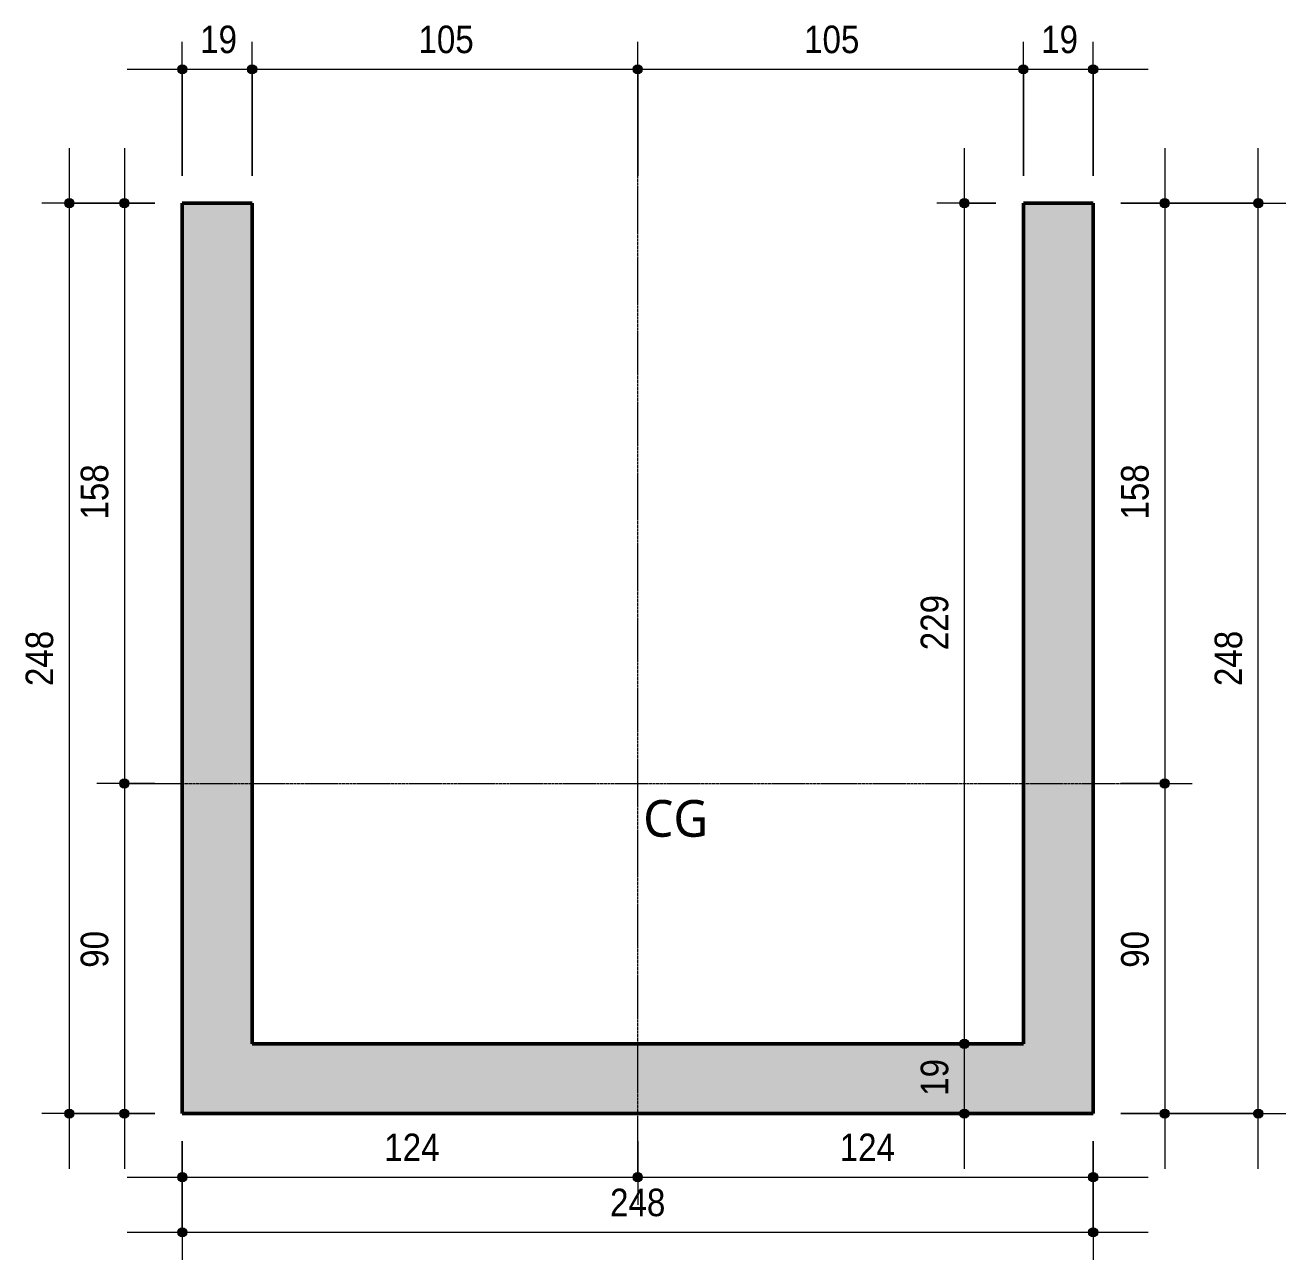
# Model space of a CAD drawing. Header units: centimetres. Extents: x -1475 to 26035, y -1239 to 84208.
# Drawn here: x 6735.2 to 7078.5, y -164.1 to 172.2 of the extents above; entities that cross this region are included whole.
import ezdxf

# ---------------------------------------------------------------- set-up
doc = ezdxf.new("R2010")
doc.units = ezdxf.units.CM
doc.linetypes.add('Hidden', pattern=[0.714375, 0.47625, -0.238125])
doc.linetypes.add('Hidden 1_5', pattern=[0.22, 0.15, -0.07])
for name, color, linetype, lineweight in [('A-ANNO-DIMS', 7, 'Continuous', 9), ('A-ANNO-DIMS-50', 7, 'Continuous', 9), ('A-DETL', 7, 'Hidden', 18), ('G-ANNO-TEXT', 7, 'Continuous', 9), ('S-COLS', 7, 'Continuous', 9)]:
    doc.layers.add(name, color=color, linetype=linetype, lineweight=lineweight)
doc.styles.add('Fira Sans', font='', dxfattribs={"width": 0.9, "height": 7.5})
doc.styles.add('Gadugi_1', font='gadugi.ttf', dxfattribs={"height": 10})
doc.styles.get('Fira Sans').set_extended_font_data('Fira Sans')
doc.dimstyles.new('PED_R80_1_5mm_ACIMA_As_ESQ__R00_3', dxfattribs={"dimscale": 30.48, "dimtxt": 10.229846, "dimasz": 0.328084, "dimexe": 0.246063, "dimexo": 0.246063, "dimgap": 0.049213, "dimtad": 1, "dimdec": 1, "dimrnd": 0.5, "dimdsep": 46, "dimtxsty": 'Fira Sans', "dimblk1": 'DOTSMALL', "dimblk2": 'DOTSMALL', "dimsah": 1, "dimcen": 0.09, "dimdle": 0.492126, "dimazin": 0, "dimtfac": 1, "dimtdec": 4, "dimtix": 1, "dimtmove": 0, "dimatfit": 3, "dimfxl": 1, "dimtvp": 1, "dimtolj": 1, "dimtzin": 0, "dimarcsym": 2})

# ---------------------------------------------------------------- blocks, each defined once
blk = doc.blocks.new('DIMBLOCK315-DT202 - DETALHE P6')
at = {"layer": 'A-ANNO-DIMS-50', "true_color": 0x000032}
h = blk.add_hatch(color=178, dxfattribs=at)
edge = h.paths.add_edge_path(flags=0)
edge.add_arc((6778, 160.24), 1.25, 0, 360)
h = blk.add_hatch(color=178, dxfattribs=at)
edge = h.paths.add_edge_path(flags=0)
edge.add_arc((6797, 160.24), 1.25, 0, 360)
at = {"layer": 'A-ANNO-DIMS-50', "color": 178, "true_color": 0x000032}
for p, q in [((6778, 131.25), (6778, 167.74)), ((6797, 131.25), (6797, 167.74)), ((6763, 160.24), (6797, 160.24)), ((6778, 160.24), (6778, 131.25)), ((6797, 160.24), (6797, 131.25))]:
    blk.add_line(p, q, dxfattribs=at)
for centre in [(6778, 160.24), (6797, 160.24)]:
    blk.add_circle(centre, 1.25, dxfattribs=at)
at = {"layer": 'A-ANNO-DIMS-50', "color": 0, "insert": (6782.85, 172.13), "char_height": 7.5, "width": 11.1741, "attachment_point": 1, "line_spacing_factor": 1.049215, "style": 'Fira Sans'}
blk.add_mtext('19', dxfattribs=at)
blk = doc.blocks.new('_DotSmall')
at = {"color": 0, "linetype": 'ByBlock', "const_width": 0.5}
blk.add_lwpolyline([(-0.0625, 0, 1), (0.0625, 0, 1)], format="xyb", close=True, dxfattribs=at)
blk = doc.blocks.new('DIMBLOCK316-DT202 - DETALHE P6')
at = {"layer": 'A-ANNO-DIMS-50', "true_color": 0x000032}
h = blk.add_hatch(color=178, dxfattribs=at)
edge = h.paths.add_edge_path(flags=0)
edge.add_arc((6797, 160.24), 1.25, 0, 360)
h = blk.add_hatch(color=178, dxfattribs=at)
edge = h.paths.add_edge_path(flags=0)
edge.add_arc((6902, 160.24), 1.25, 0, 360)
at = {"layer": 'A-ANNO-DIMS-50', "color": 178, "true_color": 0x000032}
for p, q in [((6797, 131.25), (6797, 167.74)), ((6902, 131.25), (6902, 167.74)), ((6797, 160.24), (6902, 160.24)), ((6797, 160.24), (6797, 131.25)), ((6902, 160.24), (6902, 131.25))]:
    blk.add_line(p, q, dxfattribs=at)
for centre in [(6797, 160.24), (6902, 160.24)]:
    blk.add_circle(centre, 1.25, dxfattribs=at)
at = {"layer": 'A-ANNO-DIMS-50', "color": 0, "insert": (6842.29, 172.13), "char_height": 7.5, "width": 17.312, "attachment_point": 1, "line_spacing_factor": 1.049215, "style": 'Fira Sans'}
blk.add_mtext('105', dxfattribs=at)
blk = doc.blocks.new('DIMBLOCK317-DT202 - DETALHE P6')
at = {"layer": 'A-ANNO-DIMS-50', "true_color": 0x000032}
h = blk.add_hatch(color=178, dxfattribs=at)
edge = h.paths.add_edge_path(flags=0)
edge.add_arc((6902, 160.24), 1.25, 0, 360)
h = blk.add_hatch(color=178, dxfattribs=at)
edge = h.paths.add_edge_path(flags=0)
edge.add_arc((7007, 160.24), 1.25, 0, 360)
at = {"layer": 'A-ANNO-DIMS-50', "color": 178, "true_color": 0x000032}
for p, q in [((6902, 131.25), (6902, 167.74)), ((7007, 131.25), (7007, 167.74)), ((6902, 160.24), (7007, 160.24)), ((6902, 160.24), (6902, 131.25)), ((7007, 160.24), (7007, 131.25))]:
    blk.add_line(p, q, dxfattribs=at)
for centre in [(6902, 160.24), (7007, 160.24)]:
    blk.add_circle(centre, 1.25, dxfattribs=at)
at = {"layer": 'A-ANNO-DIMS-50', "color": 0, "insert": (6947.29, 172.13), "char_height": 7.5, "width": 17.312, "attachment_point": 1, "line_spacing_factor": 1.049215, "style": 'Fira Sans'}
blk.add_mtext('105', dxfattribs=at)
blk = doc.blocks.new('DIMBLOCK318-DT202 - DETALHE P6')
at = {"layer": 'A-ANNO-DIMS-50', "true_color": 0x000032}
h = blk.add_hatch(color=178, dxfattribs=at)
edge = h.paths.add_edge_path(flags=0)
edge.add_arc((7007, 160.24), 1.25, 0, 360)
h = blk.add_hatch(color=178, dxfattribs=at)
edge = h.paths.add_edge_path(flags=0)
edge.add_arc((7026, 160.24), 1.25, 0, 360)
at = {"layer": 'A-ANNO-DIMS-50', "color": 178, "true_color": 0x000032}
for p, q in [((7007, 131.25), (7007, 167.74)), ((7026, 131.25), (7026, 167.74)), ((7007, 160.24), (7041, 160.24)), ((7007, 160.24), (7007, 131.25)), ((7026, 160.24), (7026, 131.25))]:
    blk.add_line(p, q, dxfattribs=at)
for centre in [(7007, 160.24), (7026, 160.24)]:
    blk.add_circle(centre, 1.25, dxfattribs=at)
at = {"layer": 'A-ANNO-DIMS-50', "color": 0, "insert": (7011.85, 172.13), "char_height": 7.5, "width": 11.1741, "attachment_point": 1, "line_spacing_factor": 1.049215, "style": 'Fira Sans'}
blk.add_mtext('19', dxfattribs=at)
blk = doc.blocks.new('DIMBLOCK319-DT202 - DETALHE P6')
at = {"layer": 'A-ANNO-DIMS-50', "true_color": 0x000032}
h = blk.add_hatch(color=178, dxfattribs=at)
edge = h.paths.add_edge_path(flags=0)
edge.add_arc((6778, -156.58), 1.25, 0, 360)
h = blk.add_hatch(color=178, dxfattribs=at)
edge = h.paths.add_edge_path(flags=0)
edge.add_arc((7026, -156.58), 1.25, 0, 360)
at = {"layer": 'A-ANNO-DIMS-50', "color": 178, "true_color": 0x000032}
for p, q in [((6778, -131.75), (6778, -164.08)), ((6778, -156.58), (6778, -131.75)), ((7026, -131.75), (7026, -164.08)), ((7026, -156.58), (7026, -131.75)), ((6763, -156.58), (7041, -156.58))]:
    blk.add_line(p, q, dxfattribs=at)
for centre in [(6778, -156.58), (7026, -156.58)]:
    blk.add_circle(centre, 1.25, dxfattribs=at)
at = {"layer": 'A-ANNO-DIMS-50', "color": 0, "insert": (6894.46, -144.69), "char_height": 7.5, "width": 18.099, "attachment_point": 1, "line_spacing_factor": 1.049215, "style": 'Fira Sans'}
blk.add_mtext('248', dxfattribs=at)
blk = doc.blocks.new('DIMBLOCK320-DT202 - DETALHE P6')
at = {"layer": 'A-ANNO-DIMS-50', "true_color": 0x000032}
h = blk.add_hatch(color=178, dxfattribs=at)
edge = h.paths.add_edge_path(flags=0)
edge.add_arc((6778, -141.58), 1.25, 0, 360)
h = blk.add_hatch(color=178, dxfattribs=at)
edge = h.paths.add_edge_path(flags=0)
edge.add_arc((6902, -141.58), 1.25, 0, 360)
at = {"layer": 'A-ANNO-DIMS-50', "color": 178, "true_color": 0x000032}
for p, q in [((6778, -131.75), (6778, -149.08)), ((6778, -141.58), (6778, -131.75)), ((6902, -131.75), (6902, -149.08)), ((6902, -141.58), (6902, -131.75)), ((6763, -141.58), (6902, -141.58))]:
    blk.add_line(p, q, dxfattribs=at)
for centre in [(6778, -141.58), (6902, -141.58)]:
    blk.add_circle(centre, 1.25, dxfattribs=at)
at = {"layer": 'A-ANNO-DIMS-50', "color": 0, "insert": (6832.99, -129.69), "char_height": 7.5, "width": 16.8399, "attachment_point": 1, "line_spacing_factor": 1.049215, "style": 'Fira Sans'}
blk.add_mtext('124', dxfattribs=at)
blk = doc.blocks.new('DIMBLOCK321-DT202 - DETALHE P6')
at = {"layer": 'A-ANNO-DIMS-50', "true_color": 0x000032}
h = blk.add_hatch(color=178, dxfattribs=at)
edge = h.paths.add_edge_path(flags=0)
edge.add_arc((6902, -141.58), 1.25, 0, 360)
h = blk.add_hatch(color=178, dxfattribs=at)
edge = h.paths.add_edge_path(flags=0)
edge.add_arc((7026, -141.58), 1.25, 0, 360)
at = {"layer": 'A-ANNO-DIMS-50', "color": 178, "true_color": 0x000032}
for p, q in [((6902, -131.75), (6902, -149.08)), ((6902, -141.58), (6902, -131.75)), ((7026, -131.75), (7026, -149.08)), ((7026, -141.58), (7026, -131.75)), ((6902, -141.58), (7041, -141.58))]:
    blk.add_line(p, q, dxfattribs=at)
for centre in [(6902, -141.58), (7026, -141.58)]:
    blk.add_circle(centre, 1.25, dxfattribs=at)
at = {"layer": 'A-ANNO-DIMS-50', "color": 0, "insert": (6956.99, -129.69), "char_height": 7.5, "width": 16.8399, "attachment_point": 1, "line_spacing_factor": 1.049215, "style": 'Fira Sans'}
blk.add_mtext('124', dxfattribs=at)
blk = doc.blocks.new('DIMBLOCK322-DT202 - DETALHE P6')
at = {"layer": 'A-ANNO-DIMS-50', "true_color": 0x000032}
h = blk.add_hatch(color=178, dxfattribs=at)
edge = h.paths.add_edge_path(flags=0)
edge.add_arc((7070.96, 123.75), 1.25, 0, 360)
h = blk.add_hatch(color=178, dxfattribs=at)
edge = h.paths.add_edge_path(flags=0)
edge.add_arc((7070.96, -124.25), 1.25, 0, 360)
at = {"layer": 'A-ANNO-DIMS-50', "color": 178, "true_color": 0x000032}
for p, q in [((7070.96, -139.25), (7070.96, 138.75)), ((7033.5, 123.75), (7078.46, 123.75)), ((7070.96, 123.75), (7033.5, 123.75)), ((7033.5, -124.25), (7078.46, -124.25)), ((7070.96, -124.25), (7033.5, -124.25))]:
    blk.add_line(p, q, dxfattribs=at)
for centre in [(7070.96, 123.75), (7070.96, -124.25)]:
    blk.add_circle(centre, 1.25, dxfattribs=at)
at = {"layer": 'A-ANNO-DIMS-50', "color": 0, "insert": (7059.08, -7.79), "char_height": 7.5, "width": 18.099, "attachment_point": 1, "rotation": 90, "line_spacing_factor": 1.049215, "style": 'Fira Sans'}
blk.add_mtext('248', dxfattribs=at)
blk = doc.blocks.new('DIMBLOCK323-DT202 - DETALHE P6')
at = {"layer": 'A-ANNO-DIMS-50', "true_color": 0x000032}
h = blk.add_hatch(color=178, dxfattribs=at)
edge = h.paths.add_edge_path(flags=0)
edge.add_arc((7045.49, 123.75), 1.25, 0, 360)
h = blk.add_hatch(color=178, dxfattribs=at)
edge = h.paths.add_edge_path(flags=0)
edge.add_arc((7045.49, -34.31), 1.25, 0, 360)
at = {"layer": 'A-ANNO-DIMS-50', "color": 178, "true_color": 0x000032}
for p, q in [((7045.49, 138.75), (7045.49, -34.31)), ((7033.5, 123.75), (7052.99, 123.75)), ((7045.49, 123.75), (7033.5, 123.75)), ((7033.5, -34.31), (7052.99, -34.31)), ((7045.49, -34.31), (7033.5, -34.31))]:
    blk.add_line(p, q, dxfattribs=at)
for centre in [(7045.49, 123.75), (7045.49, -34.31)]:
    blk.add_circle(centre, 1.25, dxfattribs=at)
at = {"layer": 'A-ANNO-DIMS-50', "color": 0, "insert": (7033.61, 37.57), "char_height": 7.5, "width": 17.1547, "attachment_point": 1, "rotation": 90, "line_spacing_factor": 1.049215, "style": 'Fira Sans'}
blk.add_mtext('158', dxfattribs=at)
blk = doc.blocks.new('DIMBLOCK324-DT202 - DETALHE P6')
at = {"layer": 'A-ANNO-DIMS-50', "true_color": 0x000032}
h = blk.add_hatch(color=178, dxfattribs=at)
edge = h.paths.add_edge_path(flags=0)
edge.add_arc((7045.49, -34.31), 1.25, 0, 360)
h = blk.add_hatch(color=178, dxfattribs=at)
edge = h.paths.add_edge_path(flags=0)
edge.add_arc((7045.49, -124.25), 1.25, 0, 360)
at = {"layer": 'A-ANNO-DIMS-50', "color": 178, "true_color": 0x000032}
for p, q in [((7033.5, -34.31), (7052.99, -34.31)), ((7045.49, -34.31), (7033.5, -34.31)), ((7045.49, -34.31), (7045.49, -139.25)), ((7033.5, -124.25), (7052.99, -124.25)), ((7045.49, -124.25), (7033.5, -124.25))]:
    blk.add_line(p, q, dxfattribs=at)
for centre in [(7045.49, -34.31), (7045.49, -124.25)]:
    blk.add_circle(centre, 1.25, dxfattribs=at)
at = {"layer": 'A-ANNO-DIMS-50', "color": 0, "insert": (7033.61, -84.53), "char_height": 7.5, "width": 12.5906, "attachment_point": 1, "rotation": 90, "line_spacing_factor": 1.049215, "style": 'Fira Sans'}
blk.add_mtext('90', dxfattribs=at)
blk = doc.blocks.new('DIMBLOCK325-DT202 - DETALHE P6')
at = {"layer": 'A-ANNO-DIMS-50', "true_color": 0x000032}
h = blk.add_hatch(color=178, dxfattribs=at)
edge = h.paths.add_edge_path(flags=0)
edge.add_arc((6762.22, 123.75), 1.25, 0, 360)
h = blk.add_hatch(color=178, dxfattribs=at)
edge = h.paths.add_edge_path(flags=0)
edge.add_arc((6762.22, -34.31), 1.25, 0, 360)
at = {"layer": 'A-ANNO-DIMS-50', "color": 178, "true_color": 0x000032}
for p, q in [((6762.22, 138.75), (6762.22, -34.31)), ((6770.5, 123.75), (6754.72, 123.75)), ((6762.22, 123.75), (6770.5, 123.75)), ((6770.5, -34.31), (6754.72, -34.31)), ((6762.22, -34.31), (6770.5, -34.31))]:
    blk.add_line(p, q, dxfattribs=at)
for centre in [(6762.22, 123.75), (6762.22, -34.31)]:
    blk.add_circle(centre, 1.25, dxfattribs=at)
at = {"layer": 'A-ANNO-DIMS-50', "color": 0, "insert": (6750.33, 37.57), "char_height": 7.5, "width": 17.1547, "attachment_point": 1, "rotation": 90, "line_spacing_factor": 1.049215, "style": 'Fira Sans'}
blk.add_mtext('158', dxfattribs=at)
blk = doc.blocks.new('DIMBLOCK326-DT202 - DETALHE P6')
at = {"layer": 'A-ANNO-DIMS-50', "true_color": 0x000032}
h = blk.add_hatch(color=178, dxfattribs=at)
edge = h.paths.add_edge_path(flags=0)
edge.add_arc((6762.22, -34.31), 1.25, 0, 360)
h = blk.add_hatch(color=178, dxfattribs=at)
edge = h.paths.add_edge_path(flags=0)
edge.add_arc((6762.22, -124.25), 1.25, 0, 360)
at = {"layer": 'A-ANNO-DIMS-50', "color": 178, "true_color": 0x000032}
for p, q in [((6770.5, -34.31), (6754.72, -34.31)), ((6762.22, -34.31), (6762.22, -139.25)), ((6762.22, -34.31), (6770.5, -34.31)), ((6770.5, -124.25), (6754.72, -124.25)), ((6762.22, -124.25), (6770.5, -124.25))]:
    blk.add_line(p, q, dxfattribs=at)
for centre in [(6762.22, -34.31), (6762.22, -124.25)]:
    blk.add_circle(centre, 1.25, dxfattribs=at)
at = {"layer": 'A-ANNO-DIMS-50', "color": 0, "insert": (6750.33, -84.53), "char_height": 7.5, "width": 12.5906, "attachment_point": 1, "rotation": 90, "line_spacing_factor": 1.049215, "style": 'Fira Sans'}
blk.add_mtext('90', dxfattribs=at)
blk = doc.blocks.new('DIMBLOCK327-DT202 - DETALHE P6')
at = {"layer": 'A-ANNO-DIMS-50', "true_color": 0x000032}
h = blk.add_hatch(color=178, dxfattribs=at)
edge = h.paths.add_edge_path(flags=0)
edge.add_arc((6747.22, 123.75), 1.25, 0, 360)
h = blk.add_hatch(color=178, dxfattribs=at)
edge = h.paths.add_edge_path(flags=0)
edge.add_arc((6747.22, -124.25), 1.25, 0, 360)
at = {"layer": 'A-ANNO-DIMS-50', "color": 178, "true_color": 0x000032}
for p, q in [((6747.22, 138.75), (6747.22, -139.25)), ((6770.5, 123.75), (6739.72, 123.75)), ((6747.22, 123.75), (6770.5, 123.75)), ((6770.5, -124.25), (6739.72, -124.25)), ((6747.22, -124.25), (6770.5, -124.25))]:
    blk.add_line(p, q, dxfattribs=at)
for centre in [(6747.22, 123.75), (6747.22, -124.25)]:
    blk.add_circle(centre, 1.25, dxfattribs=at)
at = {"layer": 'A-ANNO-DIMS-50', "color": 0, "insert": (6735.33, -7.79), "char_height": 7.5, "width": 18.099, "attachment_point": 1, "rotation": 90, "line_spacing_factor": 1.049215, "style": 'Fira Sans'}
blk.add_mtext('248', dxfattribs=at)
blk = doc.blocks.new('DIMBLOCK328-DT202 - DETALHE P6')
at = {"layer": 'A-ANNO-DIMS-50', "true_color": 0x000032}
h = blk.add_hatch(color=178, dxfattribs=at)
edge = h.paths.add_edge_path(flags=0)
edge.add_arc((6990.93, 123.75), 1.25, 0, 360)
h = blk.add_hatch(color=178, dxfattribs=at)
edge = h.paths.add_edge_path(flags=0)
edge.add_arc((6990.93, -105.25), 1.25, 0, 360)
at = {"layer": 'A-ANNO-DIMS-50', "color": 178, "true_color": 0x000032}
for p, q in [((6990.93, 138.75), (6990.93, -105.25)), ((6999.5, 123.75), (6983.43, 123.75)), ((6990.93, 123.75), (6999.5, 123.75)), ((6985.2, -105.25), (6998.43, -105.25)), ((6990.93, -105.25), (6985.2, -105.25))]:
    blk.add_line(p, q, dxfattribs=at)
for centre in [(6990.93, 123.75), (6990.93, -105.25)]:
    blk.add_circle(centre, 1.25, dxfattribs=at)
at = {"layer": 'A-ANNO-DIMS-50', "color": 0, "insert": (6979.05, 1.97), "char_height": 7.5, "width": 17.4694, "attachment_point": 1, "rotation": 90, "line_spacing_factor": 1.049215, "style": 'Fira Sans'}
blk.add_mtext('229', dxfattribs=at)
blk = doc.blocks.new('DIMBLOCK329-DT202 - DETALHE P6')
at = {"layer": 'A-ANNO-DIMS-50', "true_color": 0x000032}
h = blk.add_hatch(color=178, dxfattribs=at)
edge = h.paths.add_edge_path(flags=0)
edge.add_arc((6990.93, -105.25), 1.25, 0, 360)
h = blk.add_hatch(color=178, dxfattribs=at)
edge = h.paths.add_edge_path(flags=0)
edge.add_arc((6990.93, -124.25), 1.25, 0, 360)
at = {"layer": 'A-ANNO-DIMS-50', "color": 178, "true_color": 0x000032}
for p, q in [((6985.2, -105.25), (6998.43, -105.25)), ((6990.93, -105.25), (6985.2, -105.25)), ((6990.93, -105.25), (6990.93, -139.25)), ((6985.2, -124.25), (6998.43, -124.25)), ((6990.93, -124.25), (6985.2, -124.25))]:
    blk.add_line(p, q, dxfattribs=at)
for centre in [(6990.93, -105.25), (6990.93, -124.25)]:
    blk.add_circle(centre, 1.25, dxfattribs=at)
at = {"layer": 'A-ANNO-DIMS-50', "color": 0, "insert": (6979.05, -119.41), "char_height": 7.5, "width": 11.1741, "attachment_point": 1, "rotation": 90, "line_spacing_factor": 1.049215, "style": 'Fira Sans'}
blk.add_mtext('19', dxfattribs=at)

msp = doc.modelspace()

# ---------------------------------------------------------------- hatches: boundary and pattern name
at = {"layer": 'S-COLS', "true_color": 0xc0c0c0}
msp.add_hatch(color=9, dxfattribs=at).paths.add_polyline_path([(6778, -124.25), (7026, -124.25), (7026, 123.75), (7007, 123.75), (7007, -105.25), (6797, -105.25), (6797, 123.75), (6778, 123.75)], flags=0)

# ---------------------------------------------------------------- linework, layer by layer
at = {"layer": 'A-DETL', "linetype": 'Hidden 1_5'}
for p, q in [((6902, -140.97), (6902, 155.75)), ((6763.23, -34.31), (7049.15, -34.31))]:
    msp.add_line(p, q, dxfattribs=at)
at = {"layer": 'S-COLS', "lineweight": 50}
for p, q in [((6778, -124.25), (6778, 123.75)), ((6778, 123.75), (6797, 123.75)), ((6797, 123.75), (6797, -105.25)), ((7007, -105.25), (7007, 123.75)), ((7007, 123.75), (7026, 123.75)), ((7026, 123.75), (7026, -124.25)), ((6797, -105.25), (7007, -105.25)), ((7026, -124.25), (6778, -124.25))]:
    msp.add_line(p, q, dxfattribs=at)

# ---------------------------------------------------------------- texts
at = {"layer": 'G-ANNO-TEXT', "insert": (6903.48, -38.83), "char_height": 10, "width": 22.8481, "attachment_point": 1, "style": 'Gadugi_1'}
msp.add_mtext('CG', dxfattribs=at)

# ---------------------------------------------------------------- dimensions: what is measured, and where the dimension line sits
at = {"layer": 'A-ANNO-DIMS', "color": 178, "true_color": 0x000032}
for base, p1, p2, override, picture, middle in [((6797, 160.24), (6778, 123.75), (6797, 123.75), {"dimpost": '<>', "dimfxl": 19}, 'DIMBLOCK315-DT202 - DETALHE P6', (6787.5, 165.61)), ((6902, 160.24), (6797, 123.75), (6902, 123.75), {"dimpost": '<>', "dimfxl": 105}, 'DIMBLOCK316-DT202 - DETALHE P6', (6849.5, 165.56)), ((7007, 160.24), (6902, 123.75), (7007, 123.75), {"dimpost": '<>', "dimfxl": 105}, 'DIMBLOCK317-DT202 - DETALHE P6', (6954.5, 165.56)), ((7026, 160.24), (7007, 123.75), (7026, 123.75), {"dimpost": '<>', "dimfxl": 19}, 'DIMBLOCK318-DT202 - DETALHE P6', (7016.5, 165.61)), ((7026, -156.58), (6778, -124.25), (7026, -124.25), {"dimpost": '<>', "dimfxl": 248}, 'DIMBLOCK319-DT202 - DETALHE P6', (6902, -151.26)), ((6902, -141.58), (6778, -124.25), (6902, -124.25), {"dimpost": '<>', "dimfxl": 124}, 'DIMBLOCK320-DT202 - DETALHE P6', (6840, -136.33)), ((7026, -141.58), (6902, -124.25), (7026, -124.25), {"dimpost": '<>', "dimfxl": 124}, 'DIMBLOCK321-DT202 - DETALHE P6', (6964, -136.33))]:
    dim = msp.add_linear_dim(base=base, p1=p1, p2=p2, dimstyle='PED_R80_1_5mm_ACIMA_As_ESQ__R00_3', override=override, dxfattribs=at)
    dim.commit()
    dim.dimension.update_dxf_attribs({"geometry": picture, "text_midpoint": middle})
for base, p1, p2, override, picture, middle in [((6747.22, -124.25), (6778, 123.75), (6778, -124.25), {"dimpost": '<>', "dimfxl": 248}, 'DIMBLOCK327-DT202 - DETALHE P6', (6741.9, -0.25)), ((6762.22, -34.31), (6778, 123.75), (6778, -34.31), {"dimpost": '<>', "dimfxl": 158.058074}, 'DIMBLOCK325-DT202 - DETALHE P6', (6756.9, 44.72)), ((6990.93, -105.25), (7007, 123.75), (6992.7, -105.25), {"dimpost": '<>', "dimfxl": 229.446117}, 'DIMBLOCK328-DT202 - DETALHE P6', (6985.56, 9.25)), ((7070.96, 123.75), (7026, -124.25), (7026, 123.75), {"dimpost": '<>', "dimfxl": 248}, 'DIMBLOCK322-DT202 - DETALHE P6', (7065.65, -0.25)), ((7045.49, -34.31), (7026, 123.75), (7026, -34.31), {"dimpost": '<>', "dimfxl": 158.058074}, 'DIMBLOCK323-DT202 - DETALHE P6', (7040.18, 44.72)), ((6762.22, -124.25), (6778, -34.31), (6778, -124.25), {"dimpost": '<>', "dimfxl": 89.941926}, 'DIMBLOCK326-DT202 - DETALHE P6', (6756.85, -79.28)), ((7045.49, -124.25), (7026, -34.31), (7026, -124.25), {"dimpost": '<>', "dimfxl": 89.941926}, 'DIMBLOCK324-DT202 - DETALHE P6', (7040.12, -79.28)), ((6990.93, -124.25), (6992.7, -105.25), (6992.7, -124.25), {"dimpost": '<>', "dimfxl": 19}, 'DIMBLOCK329-DT202 - DETALHE P6', (6985.56, -114.75))]:
    dim = msp.add_linear_dim(base=base, p1=p1, p2=p2, angle=90, dimstyle='PED_R80_1_5mm_ACIMA_As_ESQ__R00_3', override=override, dxfattribs=at)
    dim.commit()
    dim.dimension.update_dxf_attribs({"geometry": picture, "text_midpoint": middle})

doc.saveas('drawing.dxf')
